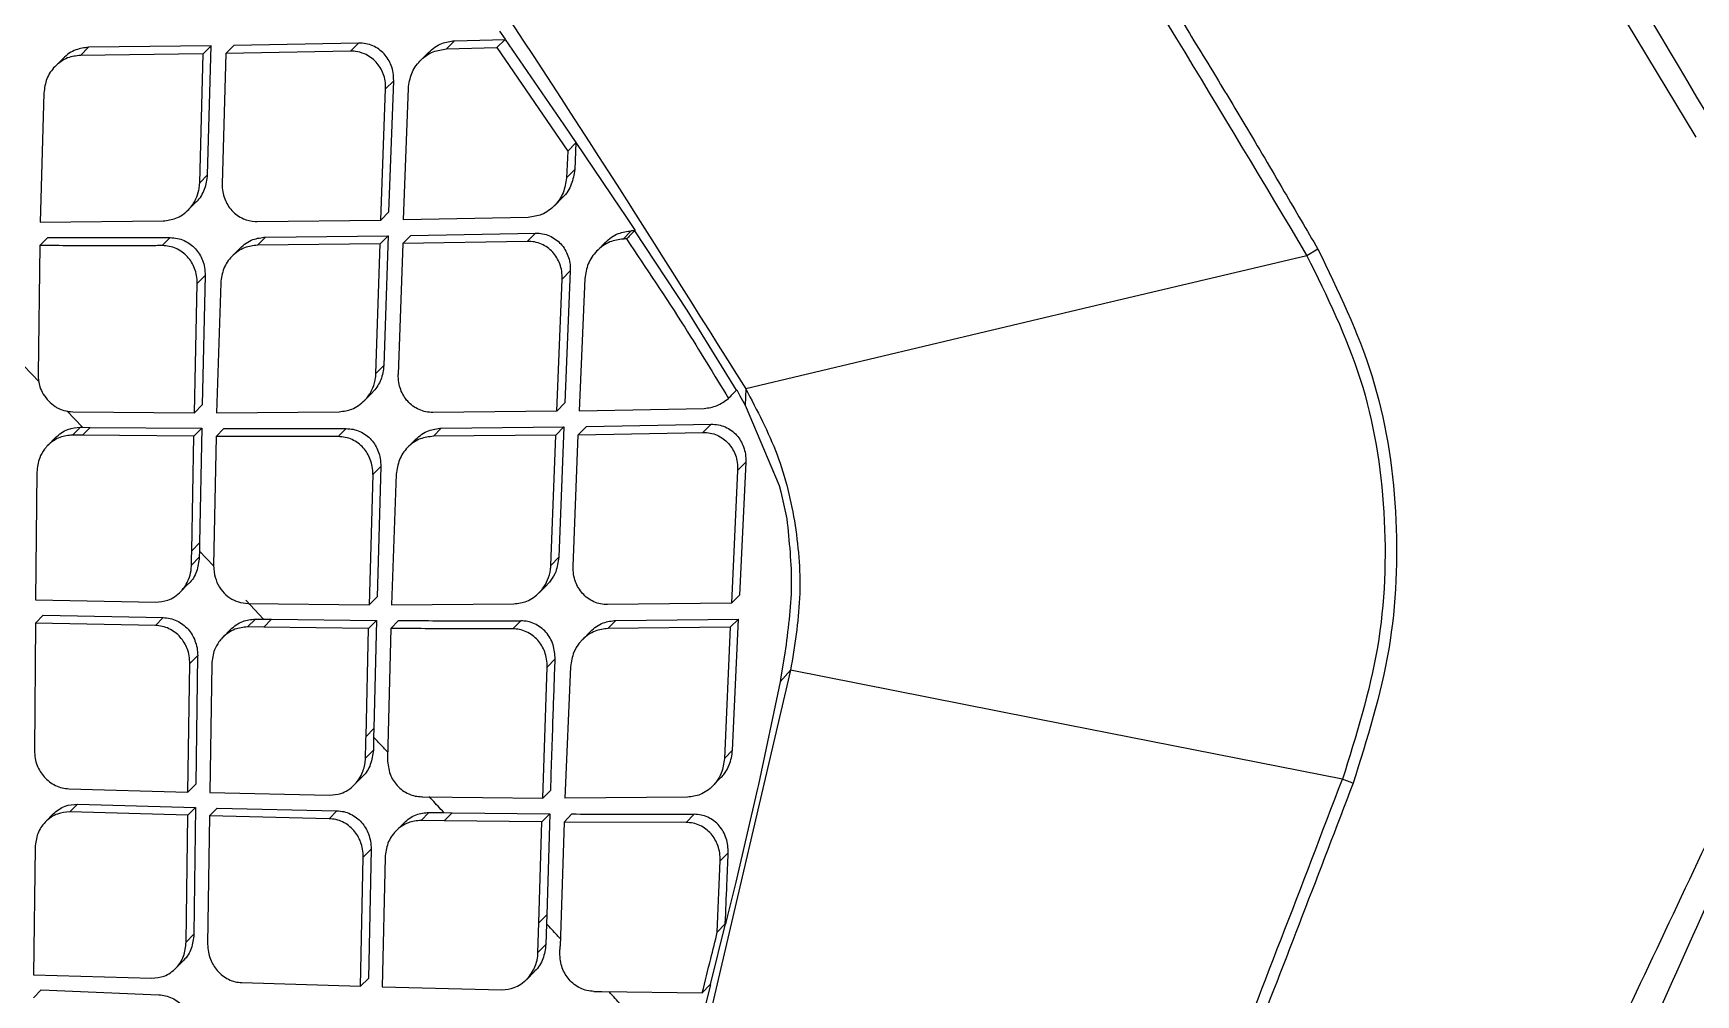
# Model space of a CAD drawing. Extents: x 939 to 1039, y 781 to 934.
# Drawn here: x 1029.35 to 1031.639, y 877.111 to 878.435 of the extents above; entities that cross this region are included whole.
import ezdxf

# ---------------------------------------------------------------- set-up
doc = ezdxf.new("R2010")
doc.units = 0
doc.header["$MEASUREMENT"] = 0
doc.layers.add('1', color=4, linetype='Continuous')

# ---------------------------------------------------------------- blocks, each defined once
blk = doc.blocks.new('Envoy')
at = {"layer": '1', "color": 3, "linetype": 'Continuous', "lineweight": 25}
for p, q in [((90.9612, 79.2325), (90.9722, 79.2436)), ((91.144, 79.2469), (90.9722, 79.2436)), ((91.1329, 79.2357), (91.144, 79.2469)), ((91.265, 79.2389), (91.2762, 79.2502)), ((91.2762, 79.2502), (91.3459, 79.2521)), ((91.3344, 79.2408), (91.3457, 79.2521)), ((91.3382, 79.2635), (91.346, 79.2523)), ((91.3458, 79.252), (91.4264, 79.1344)), ((90.7371, 79.2259), (90.7262, 79.2149)), ((90.7613, 79.23), (90.7722, 79.2411)), ((90.9301, 79.232), (90.7613, 79.23)), ((90.9411, 79.2432), (90.7722, 79.2411)), ((90.9253, 79.0546), (90.9301, 79.232)), ((90.9301, 79.232), (90.9411, 79.2431)), ((90.9362, 79.0657), (90.9411, 79.2432)), ((90.9612, 79.2325), (90.9561, 79.0531)), ((91.1329, 79.2357), (90.9612, 79.2325)), ((91.2402, 79.2341), (91.2291, 79.2228)), ((91.265, 79.2389), (91.3344, 79.2408)), ((91.3344, 79.2408), (91.4319, 79.0983)), ((90.7106, 79.1782), (90.7057, 79.0003)), ((91.1747, 79.0033), (91.1812, 79.184)), ((91.1812, 79.184), (91.1923, 79.1952)), ((91.1858, 79.0145), (91.1923, 79.1952)), ((91.2058, 79.0038), (91.2125, 79.1847)), ((91.4264, 79.1344), (91.443, 79.1099)), ((91.4319, 79.0983), (91.4431, 79.1097)), ((91.4431, 79.11), (91.4415, 79.0728)), ((91.4433, 79.11), (91.5041, 79.0197)), ((91.4319, 79.0983), (91.4303, 79.0614)), ((90.9253, 79.0546), (90.9362, 79.0657)), ((91.4303, 79.0614), (91.4415, 79.0728)), ((90.9095, 79.0173), (90.9204, 79.0283)), ((91.4135, 79.0231), (91.4247, 79.0344)), ((91.5041, 79.0197), (91.5109, 79.0095)), ((90.7058, 79.0003), (90.875, 79.0022)), ((91.0043, 79.0013), (91.1747, 79.0033)), ((91.1747, 79.0033), (91.1858, 79.0145)), ((91.3776, 79.007), (91.2058, 79.0037)), ((91.5109, 79.0095), (91.5246, 78.9888)), ((90.7052, 78.9681), (90.716, 78.9791)), ((90.716, 78.9791), (90.8846, 78.9791)), ((90.8737, 78.9681), (90.8846, 78.9791)), ((91.005, 78.9688), (91.0159, 78.9798)), ((91.1736, 78.9705), (91.005, 78.9688)), ((91.0159, 78.9798), (91.1846, 78.9817)), ((91.1678, 78.7922), (91.1736, 78.9705)), ((91.1736, 78.9705), (91.1846, 78.9817)), ((91.1846, 78.9817), (91.1788, 78.8033)), ((91.2047, 78.971), (91.1986, 78.7906)), ((91.2047, 78.971), (91.2157, 78.9821)), ((91.3762, 78.974), (91.2047, 78.9709)), ((91.2157, 78.9821), (91.3874, 78.9853)), ((91.3762, 78.974), (91.3874, 78.9853)), ((91.4835, 78.9724), (91.4723, 78.961)), ((91.5195, 78.9885), (91.5083, 78.9772)), ((91.5245, 78.9887), (91.5195, 78.9886)), ((91.5964, 78.8791), (91.5243, 78.9886)), ((90.7052, 78.9681), (90.7027, 78.7914)), ((90.9808, 78.9647), (90.9699, 78.9536)), ((92.4648, 78.9633), (92.4497, 78.9543)), ((90.9218, 78.9162), (90.9327, 78.9272)), ((90.9327, 78.9272), (90.9287, 78.749)), ((91.4354, 78.9333), (91.4242, 78.922)), ((91.4354, 78.9333), (91.4279, 78.7516)), ((90.9179, 78.738), (90.9218, 78.9162)), ((90.9542, 78.9168), (90.9484, 78.7379)), ((91.4168, 78.7403), (91.4242, 78.922)), ((91.4555, 78.9227), (91.4479, 78.7408)), ((91.6644, 78.7692), (91.5965, 78.8791)), ((90.7043, 78.7806), (90.6833, 78.8026)), ((91.1678, 78.7922), (91.1788, 78.8033)), ((91.1519, 78.7546), (91.1628, 78.7657)), ((91.6647, 78.7694), (91.6691, 78.7615)), ((91.677, 78.771), (91.6762, 78.7486)), ((90.7637, 78.7181), (90.7423, 78.7406)), ((90.9179, 78.738), (90.9287, 78.749)), ((91.4168, 78.7403), (91.2464, 78.7384)), ((91.4279, 78.7516), (91.4168, 78.7403)), ((91.4479, 78.7408), (91.6197, 78.7441)), ((91.6691, 78.7615), (91.6762, 78.7486)), ((91.6762, 78.7486), (91.7229, 78.638)), ((90.7502, 78.7073), (90.761, 78.7182)), ((90.7507, 78.7393), (90.9179, 78.738)), ((90.761, 78.7182), (90.7637, 78.7181)), ((90.7637, 78.7181), (90.7745, 78.718)), ((90.7638, 78.7071), (90.7745, 78.718)), ((90.7745, 78.718), (90.9281, 78.7167)), ((90.9484, 78.7379), (91.1173, 78.7395)), ((91.2579, 78.7169), (91.4266, 78.7186)), ((91.4155, 78.7074), (91.4266, 78.7186)), ((91.4266, 78.7186), (91.4197, 78.5391)), ((91.4465, 78.7078), (91.4576, 78.7191)), ((91.4576, 78.719), (91.6293, 78.7223)), ((91.6181, 78.7109), (91.6293, 78.7223)), ((90.7268, 78.7039), (90.716, 78.693)), ((90.7638, 78.7071), (90.7502, 78.7073)), ((90.9172, 78.7057), (90.7638, 78.7071)), ((90.9143, 78.5482), (90.9172, 78.7057)), ((90.9172, 78.7057), (90.9281, 78.7167)), ((90.9281, 78.7167), (90.9251, 78.5591)), ((90.9477, 78.7056), (90.9442, 78.5279)), ((90.9477, 78.7056), (90.9585, 78.7165)), ((91.1159, 78.7052), (90.9477, 78.7056)), ((90.9585, 78.7166), (91.1268, 78.7163)), ((91.1268, 78.7163), (91.1159, 78.7052)), ((91.2228, 78.7016), (91.2118, 78.6905)), ((91.247, 78.7057), (91.2579, 78.7169)), ((91.4155, 78.7074), (91.247, 78.7057)), ((91.4087, 78.528), (91.4155, 78.7074)), ((91.4394, 78.5265), (91.4465, 78.7078)), ((91.4465, 78.7078), (91.6181, 78.7109)), ((90.7011, 78.6565), (90.6993, 78.4805)), ((91.1636, 78.653), (91.1587, 78.4738)), ((91.1745, 78.664), (91.1636, 78.653)), ((91.1745, 78.664), (91.1695, 78.4848)), ((91.1959, 78.6535), (91.1891, 78.4736)), ((91.6659, 78.6587), (91.6573, 78.4759)), ((91.6771, 78.67), (91.6659, 78.6587)), ((91.6771, 78.67), (91.6685, 78.4871)), ((91.7229, 78.638), (91.7253, 78.6294)), ((91.7253, 78.6294), (91.7336, 78.5919)), ((90.9143, 78.5482), (90.9251, 78.5591)), ((90.9251, 78.5591), (90.9249, 78.5478)), ((90.9139, 78.5283), (90.9247, 78.5392)), ((90.9249, 78.5478), (90.9247, 78.5392)), ((90.9442, 78.5272), (90.9249, 78.5477)), ((91.4087, 78.528), (91.4197, 78.5391)), ((90.9442, 78.5279), (90.9454, 78.5151)), ((90.8988, 78.4916), (90.9095, 78.5025)), ((91.3925, 78.4902), (91.4035, 78.5014)), ((90.6993, 78.4805), (90.8647, 78.4773)), ((90.9816, 78.4767), (90.9918, 78.4754)), ((91.0131, 78.4539), (90.9887, 78.4799)), ((90.9918, 78.4754), (91.1587, 78.4738)), ((91.1587, 78.4738), (91.1696, 78.4848)), ((91.1891, 78.4736), (91.3579, 78.4751)), ((91.6573, 78.4758), (91.4869, 78.4739)), ((91.6573, 78.4759), (91.6685, 78.4871)), ((90.699, 78.4486), (90.6977, 78.2731)), ((90.7097, 78.4594), (90.699, 78.4486)), ((90.8642, 78.4452), (90.699, 78.4486)), ((90.7097, 78.4594), (90.8749, 78.4561)), ((90.8642, 78.4452), (90.8749, 78.4561)), ((90.9911, 78.4432), (91.0019, 78.4541)), ((91.0134, 78.4429), (90.9911, 78.4432)), ((91.0019, 78.4541), (91.0131, 78.4539)), ((91.0131, 78.4539), (91.0242, 78.4538)), ((91.0134, 78.4429), (91.0242, 78.4538)), ((91.1578, 78.4413), (91.0134, 78.4429)), ((91.0242, 78.4538), (91.1687, 78.4523)), ((91.1578, 78.4413), (91.1687, 78.4523)), ((91.1687, 78.4523), (91.165, 78.3034)), ((91.1882, 78.4411), (91.1991, 78.4521)), ((91.3562, 78.4406), (91.3672, 78.4517)), ((91.4983, 78.4522), (91.4873, 78.441)), ((91.6558, 78.4427), (91.4873, 78.441)), ((91.4983, 78.4522), (91.667, 78.454)), ((91.6558, 78.4427), (91.6478, 78.2621)), ((91.667, 78.454), (91.6558, 78.4427)), ((91.6589, 78.2734), (91.667, 78.454)), ((90.9677, 78.4398), (90.9569, 78.4288)), ((91.1542, 78.2924), (91.1578, 78.4413)), ((91.1882, 78.4411), (91.1837, 78.2623)), ((91.4631, 78.4369), (91.4521, 78.4257)), ((90.9117, 78.3927), (90.9224, 78.4036)), ((90.9224, 78.4036), (90.9198, 78.2268)), ((91.4146, 78.3991), (91.4036, 78.3879)), ((91.7309, 78.4075), (91.7254, 78.3741)), ((90.9091, 78.2159), (90.9117, 78.3927)), ((90.9418, 78.3922), (90.939, 78.2152)), ((91.3976, 78.2077), (91.4036, 78.3879)), ((91.4359, 78.3885), (91.428, 78.2074)), ((91.7387, 78.3836), (91.6052, 77.8135)), ((91.7254, 78.3741), (91.7242, 78.3676)), ((91.7388, 78.3836), (91.7243, 78.3676)), ((91.7243, 78.3676), (91.6946, 78.2265)), ((91.1542, 78.2924), (91.165, 78.3034)), ((91.1647, 78.2917), (91.1643, 78.2737)), ((91.165, 78.3034), (91.1647, 78.2918)), ((91.1643, 78.2737), (91.1535, 78.2627)), ((91.1837, 78.2623), (91.1836, 78.2608)), ((91.6589, 78.2734), (91.6479, 78.2621)), ((91.1381, 78.2258), (91.1489, 78.2368)), ((90.7451, 78.2205), (90.9091, 78.2159)), ((90.9091, 78.2159), (90.9198, 78.2268)), ((90.939, 78.2152), (91.104, 78.2116)), ((91.3976, 78.2077), (91.4085, 78.2187)), ((91.6314, 78.2241), (91.6425, 78.2353)), ((91.6934, 78.221), (91.6633, 78.0921)), ((91.6946, 78.2265), (91.6934, 78.221)), ((90.7464, 78.1886), (90.7571, 78.1994)), ((90.7571, 78.1994), (90.9194, 78.1947)), ((90.9194, 78.1947), (90.9087, 78.1839)), ((90.9194, 78.1947), (90.9173, 78.0201)), ((90.9385, 78.1831), (90.9492, 78.1939)), ((90.9492, 78.1939), (91.1141, 78.1902)), ((91.2314, 78.2095), (91.3976, 78.2076)), ((91.5967, 78.2088), (91.428, 78.2074)), ((90.7236, 78.1858), (90.713, 78.175)), ((90.9087, 78.1839), (90.7464, 78.1886)), ((90.9066, 78.0093), (90.9087, 78.1839)), ((90.9385, 78.1831), (90.9362, 78.0066)), ((91.1033, 78.1793), (90.9385, 78.1831)), ((91.1033, 78.1793), (91.1141, 78.1902)), ((91.2066, 78.1736), (91.1958, 78.1626)), ((91.23, 78.177), (91.2408, 78.188)), ((91.262, 78.1765), (91.23, 78.177)), ((91.2408, 78.188), (91.2614, 78.1877)), ((91.2614, 78.1877), (91.2728, 78.1875)), ((91.262, 78.1765), (91.2728, 78.1875)), ((91.3965, 78.1749), (91.262, 78.1765)), ((91.2728, 78.1875), (91.4074, 78.186)), ((91.3922, 78.0357), (91.3965, 78.175)), ((91.3965, 78.1749), (91.4074, 78.186)), ((91.4074, 78.186), (91.4031, 78.0467)), ((91.4269, 78.1747), (91.4214, 78.004)), ((91.4269, 78.1747), (91.4378, 78.1858)), ((91.5948, 78.1741), (91.4269, 78.1747)), ((91.5948, 78.1741), (91.6059, 78.1853)), ((90.6985, 78.1396), (90.6965, 77.9645)), ((91.1468, 77.9486), (91.1504, 78.1264)), ((91.1504, 78.1264), (91.1612, 78.1373)), ((91.1612, 78.1373), (91.1576, 77.9594)), ((91.1804, 78.1258), (91.1766, 77.9477)), ((91.6419, 78.1211), (91.6529, 78.1323)), ((91.6379, 78.0232), (91.6419, 78.1211)), ((91.6633, 78.0921), (91.6521, 78.046)), ((91.391, 77.9952), (91.3922, 78.0357)), ((91.3922, 78.0357), (91.4031, 78.0467)), ((91.4027, 78.0347), (91.4019, 78.0062)), ((91.4031, 78.0467), (91.4027, 78.0347)), ((91.6489, 78.0344), (91.6282, 77.9508)), ((91.6379, 78.0232), (91.6489, 78.0344)), ((91.6497, 78.0363), (91.6492, 78.0343)), ((91.6521, 78.046), (91.6497, 78.0363)), ((90.9066, 78.0093), (90.9173, 78.0201)), ((91.391, 77.9952), (91.4019, 78.0062)), ((90.6965, 77.9645), (90.8591, 77.9597)), ((90.892, 77.9732), (90.9027, 77.984)), ((91.3755, 77.9581), (91.3863, 77.9691)), ((90.6965, 77.9328), (90.707, 77.9436)), ((90.707, 77.9436), (90.8691, 77.9369)), ((90.9833, 77.9536), (91.1468, 77.9486)), ((91.1468, 77.9486), (91.1575, 77.9594)), ((91.1766, 77.9477), (91.3413, 77.9438)), ((91.468, 77.9415), (91.479, 77.9413)), ((91.479, 77.9413), (91.6172, 77.9397)), ((91.6172, 77.9397), (91.6282, 77.9508)), ((91.6284, 77.9507), (91.6202, 77.918))]:
    blk.add_line(p, q, dxfattribs=at)
at = {"layer": '1', "color": 3, "linetype": 'Continuous', "lineweight": 25, "flags": 128}
for points in [[(92.6589, 79.6579), (92.985, 79.1173)], [(92.4497, 78.9543), (92.1869, 78.892), (92.0169, 78.8517), (91.847, 78.8113), (91.677, 78.771)], [(92.4986, 78.2336), (92.1187, 78.3086), (91.7387, 78.3836)]]:
    blk.add_lwpolyline(points, dxfattribs=at)
at = {"layer": '1', "color": 3, "linetype": 'Continuous', "lineweight": 25}
for points, knots in [([(96.2118, 77.597), (96.0619, 77.8836), (95.7639, 78.4532), (95.3854, 79.0924), (95.1101, 79.5318), (94.9483, 79.7823), (94.7805, 80.0345), (94.5952, 80.3048), (94.3032, 80.7164), (93.8974, 81.256), (93.3763, 81.8952), (92.8322, 82.5113), (92.2738, 83.0952), (91.7022, 83.6481), (91.1187, 84.1713), (90.6212, 84.5847), (90.2203, 84.8995), (89.9235, 85.1243), (89.6266, 85.3412), (89.3462, 85.5387), (88.92, 85.8294), (88.3334, 86.2061), (87.557, 86.6648), (87.0224, 86.9461), (86.7536, 87.0876)], [0, 0, 0, 0, 0.0711711, 0.1414869, 0.1634306, 0.185306, 0.2071172, 0.2301, 0.257441, 0.3181985, 0.3786611, 0.4389219, 0.4990753, 0.5564523, 0.6139144, 0.6715432, 0.6987936, 0.7261074, 0.7534934, 0.7797261, 0.8015906, 0.8670403, 0.9331425, 1, 1, 1, 1]), ([(87.6506, 84.3246), (87.8719, 84.202), (88.3144, 83.9568), (88.9541, 83.5477), (89.57, 83.1067), (90.1573, 82.6323), (90.7148, 82.1263), (91.2396, 81.5857), (91.7328, 81.0129), (92.1931, 80.4106), (92.6233, 79.7847), (92.8813, 79.3496), (93.0104, 79.1319)], [0, 0, 0, 0, 0.100262, 0.200594, 0.300842, 0.400493, 0.499762, 0.599107, 0.699009, 0.799377, 0.89967, 1, 1, 1, 1]), ([(87.5343, 83.7349), (87.7372, 83.6215), (88.1427, 83.3947), (88.7272, 83.0142), (89.2908, 82.6058), (89.8296, 82.168), (90.3393, 81.7002), (90.8202, 81.2035), (91.2725, 80.6779), (91.6956, 80.1259), (92.0923, 79.5526), (92.3305, 79.1538), (92.4497, 78.9543)], [0, 0, 0, 0, 0.100345, 0.20059, 0.300906, 0.400756, 0.500092, 0.599382, 0.699069, 0.799349, 0.899659, 1, 1, 1, 1]), ([(87.543, 83.7502), (87.5572, 83.7423), (87.5944, 83.7216), (87.6622, 83.6841), (87.7409, 83.6404), (87.818, 83.5972), (87.8836, 83.5599), (87.9454, 83.5238), (88.0076, 83.487), (88.1202, 83.4196), (88.2794, 83.3217), (88.5362, 83.1574), (88.8415, 82.9509), (89.2118, 82.6818), (89.5921, 82.3842), (89.9779, 82.0548), (90.3804, 81.6796), (90.7974, 81.2505), (91.2228, 80.7626), (91.5792, 80.308), (91.8743, 79.8975), (92.0524, 79.6322), (92.1651, 79.457), (92.217, 79.375), (92.2684, 79.2923), (92.3178, 79.2117), (92.3679, 79.1287), (92.416, 79.0467), (92.4493, 78.9897), (92.4648, 78.9633)], [0, 0, 0, 0, 0.007015, 0.018363, 0.033423, 0.04585, 0.056436, 0.065972, 0.076734, 0.087612, 0.122549, 0.157338, 0.219068, 0.281467, 0.354683, 0.427219, 0.500115, 0.591822, 0.685047, 0.779145, 0.840884, 0.903128, 0.916964, 0.930722, 0.945004, 0.958991, 0.971501, 0.986828, 1, 1, 1, 1]), ([(87.3803, 82.9519), (87.5979, 82.8235), (88.033, 82.5666), (88.6536, 82.1305), (89.2472, 81.6587), (89.8083, 81.1482), (90.3336, 80.6011), (90.8212, 80.0207), (91.2739, 79.4124), (91.5426, 78.9848), (91.677, 78.771)], [0, 0, 0, 0, 0.125001, 0.250001, 0.375003, 0.499997, 0.624991, 0.749994, 0.874996, 1, 1, 1, 1]), ([(91.1923, 79.1952), (91.1922, 79.1989), (91.1921, 79.206), (91.1885, 79.2189), (91.1817, 79.2303), (91.1721, 79.2387), (91.1636, 79.2435), (91.154, 79.2465), (91.1474, 79.2468), (91.144, 79.2469)], [0, 0, 0, 0, 0.137124, 0.266208, 0.501064, 0.622192, 0.745126, 0.870833, 1, 1, 1, 1]), ([(91.2403, 79.234), (91.2431, 79.2366), (91.2486, 79.2416), (91.2606, 79.248), (91.2702, 79.2493), (91.2762, 79.2502)], [0, 0, 0, 0, 0.283355, 0.554075, 1, 1, 1, 1]), ([(90.7613, 79.23), (90.7552, 79.2293), (90.7456, 79.2282), (90.7339, 79.2217), (90.7234, 79.2129), (90.7134, 79.1984), (90.7116, 79.1849), (90.7106, 79.1782)], [0, 0, 0, 0, 0.22964, 0.359673, 0.499687, 0.750337, 1, 1, 1, 1]), ([(90.7722, 79.2411), (90.7663, 79.2404), (90.7569, 79.2392), (90.7452, 79.2331), (90.7399, 79.2283), (90.7371, 79.2259)], [0, 0, 0, 0, 0.449206, 0.716803, 1, 1, 1, 1]), ([(91.1812, 79.184), (91.1811, 79.1876), (91.181, 79.1947), (91.1774, 79.2077), (91.1705, 79.2191), (91.1608, 79.2276), (91.1512, 79.2328), (91.1417, 79.2358), (91.1352, 79.2357), (91.1329, 79.2357)], [0, 0, 0, 0, 0.1372, 0.266401, 0.5017, 0.625855, 0.750424, 0.914044, 1, 1, 1, 1]), ([(91.2125, 79.1847), (91.2135, 79.1917), (91.2156, 79.2056), (91.228, 79.2235), (91.2451, 79.236), (91.2588, 79.238), (91.265, 79.2389)], [0, 0, 0, 0, 0.251066, 0.501746, 0.772389, 1, 1, 1, 1]), ([(90.9203, 79.0284), (90.9206, 79.0286), (90.9259, 79.0331), (90.9333, 79.0455), (90.9352, 79.059), (90.9362, 79.0657)], [0, 0, 0, 0, 0.025611, 0.512499, 1, 1, 1, 1]), ([(91.4303, 79.0614), (91.4292, 79.0544), (91.427, 79.0404), (91.4146, 79.0225), (91.3976, 79.0098), (91.3839, 79.0079), (91.3776, 79.007)], [0, 0, 0, 0, 0.251437, 0.502177, 0.770332, 1, 1, 1, 1]), ([(91.4415, 79.0728), (91.4404, 79.0659), (91.4381, 79.0521), (91.4304, 79.0393), (91.4248, 79.0346), (91.4246, 79.0345)], [0, 0, 0, 0, 0.48331, 0.980171, 1, 1, 1, 1]), ([(90.875, 79.0022), (90.8809, 79.0029), (90.8904, 79.0041), (90.902, 79.0105), (90.912, 79.019), (90.9199, 79.0306), (90.9239, 79.0426), (90.925, 79.05), (90.9252, 79.0534), (90.9253, 79.0543), (90.9253, 79.0545), (90.9253, 79.0546), (90.9253, 79.0546)], [0, 0, 0, 0, 0.223587, 0.354751, 0.498688, 0.71583, 0.871947, 0.966736, 0.991068, 0.997456, 0.999735, 1, 1, 1, 1]), ([(90.9561, 79.0531), (90.9562, 79.0495), (90.9564, 79.0425), (90.9601, 79.0297), (90.967, 79.0182), (90.9766, 79.0097), (90.9873, 79.0036), (90.9969, 79.0015), (91.0033, 79.0012), (91.0042, 79.0013), (91.0043, 79.0013)], [0, 0, 0, 0, 0.136385, 0.265277, 0.500905, 0.626345, 0.750795, 0.967953, 0.996377, 1, 1, 1, 1]), ([(90.8846, 78.9791), (90.8879, 78.9789), (90.8945, 78.9786), (90.9038, 78.9754), (90.9123, 78.9705), (90.9218, 78.962), (90.9287, 78.9507), (90.9324, 78.9379), (90.9326, 78.9308), (90.9327, 78.9272)], [0, 0, 0, 0, 0.12808, 0.253519, 0.376902, 0.498925, 0.733419, 0.862659, 1, 1, 1, 1]), ([(90.9809, 78.9646), (90.9836, 78.9671), (90.9889, 78.9719), (91.0006, 78.978), (91.01, 78.9791), (91.0159, 78.9799)], [0, 0, 0, 0, 0.281262, 0.548696, 1, 1, 1, 1]), ([(91.4243, 78.922), (91.4242, 78.9257), (91.4241, 78.9328), (91.4206, 78.9458), (91.4138, 78.9573), (91.4043, 78.9657), (91.3958, 78.9706), (91.3862, 78.9736), (91.3796, 78.9739), (91.3762, 78.974)], [0, 0, 0, 0, 0.137805, 0.267253, 0.501982, 0.622874, 0.745759, 0.871179, 1, 1, 1, 1]), ([(91.3874, 78.9853), (91.3907, 78.9852), (91.3974, 78.9849), (91.4069, 78.9819), (91.4154, 78.9771), (91.425, 78.9686), (91.4318, 78.9571), (91.4353, 78.9441), (91.4354, 78.937), (91.4354, 78.9333)], [0, 0, 0, 0, 0.128749, 0.254082, 0.37679, 0.497973, 0.732864, 0.862298, 1, 1, 1, 1]), ([(91.5083, 78.9772), (91.5021, 78.9763), (91.4884, 78.9743), (91.4712, 78.9617), (91.4588, 78.9437), (91.4566, 78.9297), (91.4555, 78.9227)], [0, 0, 0, 0, 0.227846, 0.497938, 0.749626, 1, 1, 1, 1]), ([(91.4835, 78.9723), (91.4863, 78.9749), (91.4918, 78.9799), (91.5038, 78.9864), (91.5135, 78.9877), (91.5195, 78.9886)], [0, 0, 0, 0, 0.281906, 0.552331, 1, 1, 1, 1]), ([(91.513, 78.9773), (91.5121, 78.9773), (91.5106, 78.9773), (91.509, 78.9772), (91.5083, 78.9772)], [0, 0, 0, 0, 0.560416, 1, 1, 1, 1]), ([(91.5242, 78.9887), (91.5221, 78.9866), (91.5184, 78.9828), (91.5147, 78.979), (91.513, 78.9773)], [0, 0, 0, 0, 0.559969, 1, 1, 1, 1]), ([(91.513, 78.9773), (91.54, 78.937), (91.5883, 78.8649), (91.6333, 78.7906), (91.6532, 78.7579)], [0, 0, 0, 0, 0.559005, 1, 1, 1, 1]), ([(90.8737, 78.9681), (90.8722, 78.9681), (90.8678, 78.9681), (90.8538, 78.968), (90.8274, 78.968), (90.7756, 78.968), (90.7334, 78.9681), (90.7052, 78.9681)], [0, 0, 0, 0, 0.027603, 0.07823, 0.248426, 0.497804, 1, 1, 1, 1]), ([(90.9218, 78.9162), (90.9217, 78.9198), (90.9215, 78.9268), (90.9178, 78.9397), (90.9109, 78.951), (90.9013, 78.9596), (90.8928, 78.9644), (90.8834, 78.9676), (90.877, 78.9679), (90.8737, 78.9681)], [0, 0, 0, 0, 0.137335, 0.266519, 0.500823, 0.625253, 0.749725, 0.874457, 1, 1, 1, 1]), ([(91.005, 78.9688), (90.9989, 78.968), (90.9893, 78.9669), (90.9776, 78.9604), (90.967, 78.9516), (90.9571, 78.9371), (90.9551, 78.9235), (90.9542, 78.9168)], [0, 0, 0, 0, 0.230357, 0.360104, 0.499525, 0.750086, 1, 1, 1, 1]), ([(92.4497, 78.9543), (92.477, 78.8987), (92.532, 78.7872), (92.5615, 78.6014), (92.5549, 78.4129), (92.5174, 78.2936), (92.4986, 78.2336)], [0, 0, 0, 0, 0.248314, 0.497924, 0.747764, 1, 1, 1, 1]), ([(92.4648, 78.9633), (92.4925, 78.9063), (92.548, 78.7921), (92.5776, 78.6025), (92.5705, 78.4106), (92.5324, 78.289), (92.5132, 78.228)], [0, 0, 0, 0, 0.249095, 0.498767, 0.748346, 1, 1, 1, 1]), ([(90.7027, 78.7914), (90.703, 78.7853), (90.7037, 78.7757), (90.7081, 78.7671), (90.7098, 78.7638)], [0, 0, 0, 0, 0.623237, 1, 1, 1, 1]), ([(91.1173, 78.7395), (91.1233, 78.7403), (91.1327, 78.7415), (91.1445, 78.7478), (91.1498, 78.7529), (91.1527, 78.7555), (91.1527, 78.7556), (91.1531, 78.7559), (91.1542, 78.7571), (91.1584, 78.7621), (91.1641, 78.7719), (91.1671, 78.7832), (91.1678, 78.7901), (91.1678, 78.792), (91.1678, 78.7922)], [0, 0, 0, 0, 0.224305, 0.355092, 0.498258, 0.498817, 0.499796, 0.503221, 0.515775, 0.563427, 0.748856, 0.929375, 0.992668, 1, 1, 1, 1]), ([(91.1788, 78.8033), (91.1779, 78.7965), (91.1761, 78.7835), (91.1684, 78.7721), (91.1638, 78.7667), (91.163, 78.766), (91.1627, 78.7658)], [0, 0, 0, 0, 0.484665, 0.924463, 0.974861, 1, 1, 1, 1]), ([(91.2464, 78.7384), (91.2431, 78.7386), (91.2366, 78.739), (91.2272, 78.7421), (91.2187, 78.747), (91.2092, 78.7556), (91.2024, 78.767), (91.1988, 78.78), (91.1987, 78.787), (91.1986, 78.7906)], [0, 0, 0, 0, 0.127093, 0.25213, 0.375889, 0.499098, 0.733891, 0.862983, 1, 1, 1, 1]), ([(90.7098, 78.7638), (90.7121, 78.7605), (90.7165, 78.7538), (90.723, 78.749), (90.7262, 78.7467)], [0, 0, 0, 0, 0.501663, 1, 1, 1, 1]), ([(91.6532, 78.7579), (91.6553, 78.76), (91.659, 78.7638), (91.6627, 78.7676), (91.6644, 78.7692)], [0, 0, 0, 0, 0.5599475, 1, 1, 1, 1]), ([(91.677, 78.771), (91.6926, 78.7413), (91.724, 78.6819), (91.7477, 78.5834), (91.755, 78.4825), (91.7442, 78.4166), (91.7387, 78.3836)], [0, 0, 0, 0, 0.24997, 0.499966, 0.749974, 1, 1, 1, 1]), ([(90.7262, 78.7467), (90.7275, 78.7459), (90.7312, 78.7436), (90.7394, 78.7404), (90.7464, 78.7397), (90.7507, 78.7393)], [0, 0, 0, 0, 0.176237, 0.500709, 1, 1, 1, 1]), ([(91.6197, 78.7441), (91.6258, 78.7449), (91.6382, 78.7465), (91.6481, 78.754), (91.6532, 78.7579)], [0, 0, 0, 0, 0.4953347, 1, 1, 1, 1]), ([(90.7268, 78.7038), (90.7294, 78.7062), (90.7345, 78.7108), (90.7459, 78.7167), (90.7552, 78.7176), (90.761, 78.7182)], [0, 0, 0, 0, 0.277669, 0.544446, 1, 1, 1, 1]), ([(91.6293, 78.7223), (91.6327, 78.7222), (91.6393, 78.7219), (91.6489, 78.7188), (91.6574, 78.714), (91.6669, 78.7054), (91.6736, 78.6939), (91.677, 78.6809), (91.6771, 78.6737), (91.6771, 78.67)], [0, 0, 0, 0, 0.128664, 0.253977, 0.376767, 0.498213, 0.732458, 0.861962, 1, 1, 1, 1]), ([(90.7502, 78.7073), (90.7443, 78.7067), (90.7349, 78.7058), (90.7234, 78.6996), (90.7174, 78.6946), (90.7136, 78.6904), (90.7095, 78.6853), (90.7032, 78.6745), (90.7018, 78.6631), (90.7011, 78.6565)], [0, 0, 0, 0, 0.226589, 0.35794, 0.501228, 0.527538, 0.578054, 0.751207, 1, 1, 1, 1]), ([(91.1636, 78.653), (91.1635, 78.6566), (91.1633, 78.6637), (91.1597, 78.6766), (91.1529, 78.688), (91.1435, 78.6965), (91.1351, 78.7014), (91.1257, 78.7046), (91.1192, 78.705), (91.1159, 78.7052)], [0, 0, 0, 0, 0.138079, 0.267637, 0.501291, 0.623336, 0.746932, 0.872282, 1, 1, 1, 1]), ([(91.1268, 78.7163), (91.1301, 78.7161), (91.1366, 78.7157), (91.146, 78.7125), (91.1544, 78.7076), (91.1639, 78.6991), (91.1706, 78.6877), (91.1743, 78.6748), (91.1745, 78.6677), (91.1746, 78.664)], [0, 0, 0, 0, 0.127643, 0.252841, 0.376181, 0.498543, 0.732448, 0.861964, 1, 1, 1, 1]), ([(91.247, 78.7057), (91.2408, 78.705), (91.2275, 78.7033), (91.2109, 78.6913), (91.1989, 78.6739), (91.1969, 78.6603), (91.1959, 78.6535)], [0, 0, 0, 0, 0.231208, 0.498614, 0.749514, 1, 1, 1, 1]), ([(91.2228, 78.7016), (91.2256, 78.704), (91.2308, 78.7088), (91.2425, 78.715), (91.252, 78.7162), (91.2579, 78.7169)], [0, 0, 0, 0, 0.279187, 0.54634, 1, 1, 1, 1]), ([(91.6181, 78.7109), (91.6215, 78.7108), (91.6281, 78.7105), (91.6376, 78.7075), (91.6462, 78.7026), (91.6557, 78.6941), (91.6624, 78.6826), (91.6658, 78.6695), (91.6659, 78.6624), (91.6659, 78.6587)], [0, 0, 0, 0, 0.128494, 0.253692, 0.376552, 0.49759, 0.731873, 0.861601, 1, 1, 1, 1]), ([(91.7336, 78.5919), (91.7368, 78.5612), (91.7434, 78.4995), (91.7351, 78.4382), (91.7309, 78.4075)], [0, 0, 0, 0, 0.498162, 1, 1, 1, 1]), ([(90.9247, 78.5392), (90.9238, 78.5326), (90.9221, 78.5193), (90.9149, 78.507), (90.9097, 78.5027), (90.9095, 78.5025)], [0, 0, 0, 0, 0.486808, 0.978136, 1, 1, 1, 1]), ([(90.9139, 78.5283), (90.914, 78.532), (90.9141, 78.5386), (90.9142, 78.5452), (90.9143, 78.5482)], [0, 0, 0, 0, 0.560053, 1, 1, 1, 1]), ([(91.4197, 78.5391), (91.4187, 78.5323), (91.4172, 78.5209), (91.4101, 78.5092), (91.4058, 78.5034), (91.4037, 78.5017), (91.4034, 78.5015)], [0, 0, 0, 0, 0.481969, 0.805223, 0.97224, 1, 1, 1, 1]), ([(90.8647, 78.4773), (90.8703, 78.4778), (90.8794, 78.4786), (90.891, 78.4847), (90.9018, 78.4935), (90.9098, 78.5062), (90.9134, 78.5191), (90.9138, 78.5258), (90.914, 78.5283)], [0, 0, 0, 0, 0.21538, 0.349469, 0.501147, 0.750124, 0.907537, 1, 1, 1, 1]), ([(90.9454, 78.5151), (90.9469, 78.5104), (90.9497, 78.5011), (90.9584, 78.4895), (90.9692, 78.4809), (90.9775, 78.4781), (90.9816, 78.4767)], [0, 0, 0, 0, 0.265263, 0.519117, 0.763366, 1, 1, 1, 1]), ([(91.3579, 78.4751), (91.3639, 78.4758), (91.3734, 78.477), (91.3851, 78.4836), (91.3912, 78.4888), (91.3952, 78.4932), (91.3994, 78.4984), (91.4049, 78.508), (91.4079, 78.519), (91.4087, 78.5259), (91.4087, 78.5278), (91.4087, 78.528)], [0, 0, 0, 0, 0.224848, 0.355391, 0.497947, 0.525498, 0.576524, 0.748485, 0.929605, 0.992801, 1, 1, 1, 1]), ([(91.4869, 78.4739), (91.4836, 78.4741), (91.4771, 78.4745), (91.4677, 78.4776), (91.4593, 78.4826), (91.4498, 78.4912), (91.4431, 78.5027), (91.4396, 78.5157), (91.4395, 78.5228), (91.4394, 78.5265)], [0, 0, 0, 0, 0.126649, 0.251444, 0.37522, 0.498726, 0.732971, 0.862311, 1, 1, 1, 1]), ([(90.9117, 78.3927), (90.9115, 78.3963), (90.9112, 78.4034), (90.9075, 78.4162), (90.9008, 78.4274), (90.8914, 78.436), (90.883, 78.4411), (90.8738, 78.4444), (90.8674, 78.445), (90.8642, 78.4452)], [0, 0, 0, 0, 0.13836, 0.26774, 0.499449, 0.622841, 0.74745, 0.87301, 1, 1, 1, 1]), ([(90.8749, 78.4561), (90.8781, 78.4558), (90.8846, 78.4553), (90.8938, 78.452), (90.9022, 78.4469), (90.9115, 78.4383), (90.9183, 78.427), (90.922, 78.4143), (90.9223, 78.4072), (90.9225, 78.4036)], [0, 0, 0, 0, 0.126931, 0.252479, 0.37703, 0.501408, 0.732642, 0.861828, 1, 1, 1, 1]), ([(90.9911, 78.4432), (90.9852, 78.4426), (90.9758, 78.4416), (90.9643, 78.4354), (90.957, 78.4293), (90.9505, 78.4214), (90.9439, 78.4099), (90.9426, 78.3989), (90.9418, 78.3922)], [0, 0, 0, 0, 0.227483, 0.35859, 0.501122, 0.590778, 0.751083, 1, 1, 1, 1]), ([(90.9677, 78.4397), (90.9703, 78.442), (90.9753, 78.4466), (90.9866, 78.4525), (90.996, 78.4535), (91.0019, 78.4541)], [0, 0, 0, 0, 0.268542, 0.536172, 1, 1, 1, 1]), ([(91.1991, 78.4521), (91.2304, 78.4519), (91.2864, 78.4517), (91.3425, 78.4517), (91.3672, 78.4517)], [0, 0, 0, 0, 0.560001, 1, 1, 1, 1]), ([(91.4146, 78.3991), (91.4142, 78.4057), (91.4136, 78.4158), (91.4079, 78.428), (91.4021, 78.4362), (91.3948, 78.4429), (91.3863, 78.4479), (91.377, 78.4511), (91.3705, 78.4515), (91.3672, 78.4517)], [0, 0, 0, 0, 0.248929, 0.377223, 0.498892, 0.624575, 0.749171, 0.872687, 1, 1, 1, 1]), ([(91.4631, 78.4368), (91.4659, 78.4393), (91.4712, 78.4442), (91.483, 78.4504), (91.4924, 78.4515), (91.4983, 78.4522)], [0, 0, 0, 0, 0.284836, 0.550333, 1, 1, 1, 1]), ([(91.3562, 78.4406), (91.353, 78.4406), (91.3441, 78.4405), (91.3162, 78.4406), (91.2634, 78.4407), (91.2163, 78.4409), (91.1882, 78.4411)], [0, 0, 0, 0, 0.056893, 0.158731, 0.49728, 1, 1, 1, 1]), ([(91.4036, 78.3879), (91.4036, 78.3916), (91.4034, 78.3988), (91.3998, 78.4117), (91.3931, 78.4232), (91.3836, 78.4319), (91.375, 78.4369), (91.3657, 78.4401), (91.3593, 78.4404), (91.3562, 78.4406)], [0, 0, 0, 0, 0.138732, 0.26852, 0.501585, 0.626254, 0.752731, 0.880699, 1, 1, 1, 1]), ([(91.4873, 78.441), (91.4813, 78.4403), (91.4717, 78.4392), (91.46, 78.4327), (91.4541, 78.4279), (91.4511, 78.4247), (91.4498, 78.4233), (91.4456, 78.4182), (91.4387, 78.407), (91.4369, 78.3953), (91.4359, 78.3885)], [0, 0, 0, 0, 0.2239672, 0.3549871, 0.4985832, 0.5065137, 0.521136, 0.5706086, 0.7498213, 1, 1, 1, 1]), ([(91.4085, 78.2187), (91.4096, 78.2524), (91.4116, 78.3125), (91.4137, 78.3726), (91.4146, 78.3991)], [0, 0, 0, 0, 0.559997, 1, 1, 1, 1]), ([(91.1535, 78.2627), (91.1536, 78.2683), (91.1538, 78.2782), (91.1541, 78.2881), (91.1542, 78.2924)], [0, 0, 0, 0, 0.559997, 1, 1, 1, 1]), ([(91.1839, 78.2712), (91.1821, 78.2731), (91.1757, 78.2799), (91.1693, 78.2868), (91.1647, 78.2917)], [0, 0, 0, 0, 0.275454, 1, 1, 1, 1]), ([(90.6977, 78.2731), (90.6979, 78.2695), (90.6982, 78.2625), (90.702, 78.2498), (90.7088, 78.2385), (90.7182, 78.2299), (90.7266, 78.2248), (90.7357, 78.2214), (90.742, 78.2208), (90.7451, 78.2205)], [0, 0, 0, 0, 0.13795, 0.267039, 0.498502, 0.624632, 0.74994, 0.874903, 1, 1, 1, 1]), ([(91.104, 78.2116), (91.1093, 78.212), (91.1182, 78.2127), (91.13, 78.2187), (91.141, 78.2277), (91.1501, 78.242), (91.1532, 78.2552), (91.1535, 78.262), (91.1535, 78.2627)], [0, 0, 0, 0, 0.204496, 0.341361, 0.501388, 0.750606, 0.97048, 1, 1, 1, 1]), ([(91.1643, 78.2737), (91.1633, 78.267), (91.1614, 78.2537), (91.1543, 78.2414), (91.1491, 78.2371), (91.1489, 78.2369)], [0, 0, 0, 0, 0.489085, 0.976096, 1, 1, 1, 1]), ([(91.1836, 78.2608), (91.1844, 78.2539), (91.1858, 78.2409), (91.1949, 78.2266), (91.2043, 78.2181), (91.2128, 78.2131), (91.2218, 78.2101), (91.2278, 78.2097), (91.2309, 78.2095)], [0, 0, 0, 0, 0.264931, 0.497742, 0.629912, 0.75724, 0.880372, 1, 1, 1, 1]), ([(91.6479, 78.2621), (91.6468, 78.2552), (91.6452, 78.2438), (91.6382, 78.2319), (91.6314, 78.2237), (91.624, 78.2174), (91.6123, 78.2108), (91.6028, 78.2096), (91.5967, 78.2089)], [0, 0, 0, 0, 0.251187, 0.415942, 0.501914, 0.644265, 0.774735, 1, 1, 1, 1]), ([(91.6424, 78.2354), (91.6427, 78.2357), (91.6448, 78.2374), (91.6491, 78.2432), (91.6563, 78.255), (91.6579, 78.2664), (91.6589, 78.2734)], [0, 0, 0, 0, 0.02853, 0.194914, 0.513807, 1, 1, 1, 1]), ([(90.8642, 74.458), (90.8867, 74.5077), (90.9317, 74.6071), (91.0061, 74.7724), (91.0861, 74.9531), (91.1736, 75.151), (91.2721, 75.3651), (91.3765, 75.5971), (91.4893, 75.8382), (91.6255, 76.139), (91.7878, 76.5015), (91.9725, 76.9262), (92.1537, 77.3576), (92.3301, 77.7932), (92.4424, 78.0869), (92.4986, 78.2336)], [0, 0, 0, 0, 0.0625609, 0.1250947, 0.1873824, 0.249789, 0.312754, 0.3763097, 0.4391244, 0.5016069, 0.6016989, 0.701611, 0.8011804, 0.9006684, 1, 1, 1, 1]), ([(92.5132, 78.228), (92.4667, 78.1063), (92.3712, 77.8567), (92.2233, 77.489), (92.0697, 77.1177), (91.9146, 76.7556), (91.7594, 76.4025), (91.6358, 76.1266), (91.543, 75.9215), (91.4783, 75.7802), (91.4146, 75.6419), (91.3527, 75.5084), (91.2945, 75.3808), (91.2378, 75.2583), (91.1827, 75.1424), (91.1311, 75.0324), (91.0859, 74.9343), (91.0464, 74.8483), (91.0083, 74.7675), (90.9721, 74.6913), (90.9345, 74.6098), (90.9013, 74.5303), (90.876, 74.4804), (90.8645, 74.4577)], [0, 0, 0, 0, 0.082249, 0.168726, 0.250938, 0.337838, 0.421226, 0.501438, 0.538138, 0.573957, 0.608923, 0.645818, 0.681064, 0.714276, 0.751294, 0.786328, 0.81865, 0.848238, 0.87506, 0.90615, 0.934321, 0.970126, 1, 1, 1, 1]), ([(92.5132, 78.228), (92.5107, 78.229), (92.5058, 78.2308), (92.501, 78.2327), (92.4986, 78.2336)], [0, 0, 0, 0, 0.50002, 1, 1, 1, 1]), ([(90.7236, 78.1858), (90.7261, 78.188), (90.731, 78.1924), (90.7421, 78.1981), (90.7513, 78.1989), (90.7571, 78.1994)], [0, 0, 0, 0, 0.269827, 0.534253, 1, 1, 1, 1]), ([(91.2314, 78.2095), (91.2313, 78.2095), (91.2311, 78.2095), (91.2309, 78.2095), (91.2309, 78.2095)], [0, 0, 0, 0, 0.558488, 1, 1, 1, 1]), ([(91.2614, 78.1877), (91.2561, 78.1935), (91.2494, 78.2007), (91.2427, 78.2079), (91.2413, 78.2094)], [0, 0, 0, 0, 0.8011304, 1, 1, 1, 1]), ([(90.7464, 78.1886), (90.7406, 78.1881), (90.7314, 78.1874), (90.7202, 78.1814), (90.7102, 78.1731), (90.7009, 78.1592), (90.6993, 78.1461), (90.6985, 78.1396)], [0, 0, 0, 0, 0.230815, 0.361127, 0.50127, 0.750465, 1, 1, 1, 1]), ([(91.1504, 78.1264), (91.1503, 78.13), (91.15, 78.1371), (91.1464, 78.15), (91.1397, 78.1613), (91.1304, 78.17), (91.1221, 78.1751), (91.1129, 78.1785), (91.1065, 78.179), (91.1033, 78.1793)], [0, 0, 0, 0, 0.1393033, 0.2690313, 0.4998018, 0.6234505, 0.7482002, 0.8735282, 1, 1, 1, 1]), ([(91.1141, 78.1902), (91.1173, 78.1899), (91.1237, 78.1894), (91.1329, 78.186), (91.1412, 78.1809), (91.1505, 78.1723), (91.1571, 78.1609), (91.1608, 78.1481), (91.1611, 78.141), (91.1612, 78.1373)], [0, 0, 0, 0, 0.126342, 0.251468, 0.375889, 0.500246, 0.7311, 0.860817, 1, 1, 1, 1]), ([(91.23, 78.177), (91.224, 78.1764), (91.2146, 78.1755), (91.2031, 78.1692), (91.1927, 78.1604), (91.183, 78.1459), (91.1813, 78.1325), (91.1804, 78.1258)], [0, 0, 0, 0, 0.22837, 0.359344, 0.501393, 0.750629, 1, 1, 1, 1]), ([(91.2066, 78.1735), (91.2091, 78.1758), (91.2141, 78.1804), (91.2255, 78.1864), (91.2349, 78.1874), (91.2408, 78.188)], [0, 0, 0, 0, 0.265172, 0.533435, 1, 1, 1, 1]), ([(91.4378, 78.1858), (91.4691, 78.1856), (91.5251, 78.1853), (91.5812, 78.1853), (91.6059, 78.1853)], [0, 0, 0, 0, 0.560005, 1, 1, 1, 1]), ([(91.6419, 78.1211), (91.6418, 78.1249), (91.6417, 78.132), (91.6382, 78.1451), (91.6317, 78.1566), (91.6224, 78.1652), (91.614, 78.1703), (91.6046, 78.1735), (91.5981, 78.1739), (91.5948, 78.1741)], [0, 0, 0, 0, 0.139442, 0.269546, 0.502077, 0.62447, 0.748092, 0.872995, 1, 1, 1, 1]), ([(91.6529, 78.1323), (91.6526, 78.139), (91.652, 78.1492), (91.6464, 78.1614), (91.6407, 78.1697), (91.6335, 78.1764), (91.625, 78.1815), (91.6156, 78.1847), (91.6092, 78.1851), (91.6059, 78.1853)], [0, 0, 0, 0, 0.248971, 0.377429, 0.49889, 0.624689, 0.749101, 0.872716, 1, 1, 1, 1]), ([(93.01, 78.1671), (92.9501, 78.0397), (92.83, 77.7846), (92.6421, 77.4061), (92.4506, 77.0303), (92.2554, 76.6591), (92.0587, 76.2928), (91.8787, 75.963), (91.7192, 75.6712), (91.5818, 75.4183), (91.4535, 75.1793), (91.338, 74.9579), (91.2355, 74.7566), (91.1451, 74.5756), (91.0651, 74.4114), (91.0171, 74.3139), (90.9932, 74.2652)], [0, 0, 0, 0, 0.082411, 0.164951, 0.247638, 0.330248, 0.412935, 0.496232, 0.559503, 0.622548, 0.685579, 0.749219, 0.81255, 0.875197, 0.937632, 1, 1, 1, 1]), ([(93.0409, 78.1526), (92.9824, 78.0214), (92.8652, 77.7587), (92.6838, 77.3674), (92.4996, 76.9787), (92.3121, 76.5948), (92.1226, 76.2169), (91.9482, 75.8782), (91.7926, 75.581), (91.6574, 75.3256), (91.5294, 75.0866), (91.4126, 74.8672), (91.306, 74.6691), (91.2094, 74.4918), (91.1207, 74.3317), (91.0675, 74.2368), (91.0409, 74.1894)], [0, 0, 0, 0, 0.082589, 0.165416, 0.24837, 0.331193, 0.414034, 0.497446, 0.560621, 0.623393, 0.686188, 0.749611, 0.812567, 0.875073, 0.937549, 1, 1, 1, 1]), ([(91.6489, 78.0344), (91.6496, 78.0527), (91.651, 78.0853), (91.6523, 78.118), (91.6529, 78.1323)], [0, 0, 0, 0, 0.559987, 1, 1, 1, 1]), ([(93.7969, 78.0727), (93.7291, 77.9317), (93.5936, 77.6503), (93.3898, 77.2348), (93.1851, 76.8274), (92.9785, 76.4303), (92.7689, 76.044), (92.5563, 75.6704), (92.3414, 75.3128), (92.1262, 74.9762), (91.9309, 74.6907), (91.7564, 74.4517), (91.603, 74.2539), (91.4531, 74.0727), (91.361, 73.97), (91.315, 73.9187)], [0, 0, 0, 0, 0.083388, 0.166545, 0.249267, 0.331862, 0.414655, 0.498053, 0.581912, 0.665729, 0.748938, 0.811246, 0.873759, 0.936869, 1, 1, 1, 1]), ([(91.3854, 73.9437), (91.4196, 73.9832), (91.4902, 74.0648), (91.6035, 74.2052), (91.718, 74.3527), (91.8451, 74.5234), (91.9822, 74.7156), (92.1263, 74.9268), (92.2562, 75.1243), (92.3707, 75.3041), (92.4735, 75.4698), (92.5709, 75.6303), (92.6693, 75.7959), (92.7883, 76.0003), (92.9289, 76.2481), (93.0901, 76.5407), (93.2473, 76.8339), (93.3694, 77.067), (93.4554, 77.2333), (93.5102, 77.34), (93.5631, 77.4437), (93.6213, 77.5584), (93.6921, 77.6989), (93.7756, 77.8658), (93.8354, 77.9866), (93.8658, 78.0481)], [0, 0, 0, 0, 0.049218, 0.101627, 0.150726, 0.196727, 0.260231, 0.317431, 0.36845, 0.413147, 0.451417, 0.488322, 0.526528, 0.565894, 0.626885, 0.690631, 0.754953, 0.812346, 0.835687, 0.857525, 0.877858, 0.899102, 0.927411, 0.96309, 1, 1, 1, 1]), ([(91.4218, 78.014), (91.4203, 78.0156), (91.414, 78.0225), (91.4076, 78.0294), (91.4027, 78.0347)], [0, 0, 0, 0, 0.230387, 1, 1, 1, 1]), ([(90.8591, 77.9597), (90.865, 77.9602), (90.8742, 77.961), (90.8853, 77.9671), (90.8952, 77.9755), (90.9044, 77.9896), (90.9059, 78.0027), (90.9066, 78.0093)], [0, 0, 0, 0, 0.232843, 0.362564, 0.501078, 0.75018, 1, 1, 1, 1]), ([(90.9173, 78.0201), (90.9165, 78.0135), (90.9147, 78.0004), (90.9079, 77.9884), (90.9028, 77.9842), (90.9026, 77.984)], [0, 0, 0, 0, 0.491067, 0.979045, 1, 1, 1, 1]), ([(91.6172, 77.9397), (91.6211, 77.9553), (91.6281, 77.9831), (91.6349, 78.011), (91.6379, 78.0232)], [0, 0, 0, 0, 0.560009, 1, 1, 1, 1]), ([(90.9362, 78.0066), (90.9364, 78.003), (90.9367, 77.9959), (90.9405, 77.9832), (90.9472, 77.9718), (90.9565, 77.9631), (90.9648, 77.9579), (90.9739, 77.9545), (90.9801, 77.9539), (90.9833, 77.9536)], [0, 0, 0, 0, 0.138992, 0.268486, 0.498724, 0.625462, 0.750944, 0.875605, 1, 1, 1, 1]), ([(91.3413, 77.9438), (91.347, 77.9443), (91.3562, 77.9451), (91.3679, 77.9514), (91.3786, 77.9603), (91.3866, 77.973), (91.3904, 77.986), (91.3909, 77.9928), (91.391, 77.9952)], [0, 0, 0, 0, 0.219595, 0.352427, 0.500731, 0.749955, 0.909649, 1, 1, 1, 1]), ([(91.4019, 78.0062), (91.4009, 77.9995), (91.399, 77.9861), (91.3917, 77.9737), (91.3864, 77.9693), (91.3862, 77.9692)], [0, 0, 0, 0, 0.489879, 0.981674, 1, 1, 1, 1]), ([(91.4211, 77.9947), (91.4212, 77.9965), (91.4213, 77.9995), (91.4214, 78.0026), (91.4214, 78.004)], [0, 0, 0, 0, 0.560058, 1, 1, 1, 1]), ([(91.468, 77.9415), (91.4648, 77.9418), (91.4584, 77.9423), (91.4492, 77.9456), (91.4408, 77.9508), (91.4315, 77.9596), (91.4249, 77.9711), (91.4214, 77.984), (91.4212, 77.9911), (91.4211, 77.9948)], [0, 0, 0, 0, 0.125289, 0.250166, 0.375286, 0.501324, 0.732332, 0.861556, 1, 1, 1, 1]), ([(91.5086, 77.9194), (91.5035, 77.9249), (91.4969, 77.9322), (91.4902, 77.9395), (91.4886, 77.9412)], [0, 0, 0, 0, 0.759874, 1, 1, 1, 1]), ([(90.8691, 77.937), (90.8722, 77.9366), (90.8784, 77.936), (90.8874, 77.9325), (90.8957, 77.9274), (90.9049, 77.9187), (90.9116, 77.9075), (90.9155, 77.8947), (90.9158, 77.8876), (90.916, 77.8839)], [0, 0, 0, 0, 0.124874, 0.249557, 0.374484, 0.500225, 0.728512, 0.858904, 1, 1, 1, 1])]:
    blk.add_open_spline(points, degree=3, knots=knots, dxfattribs=at)

msp = doc.modelspace()

# ---------------------------------------------------------------- block references
at = {"layer": '1'}
msp.add_blockref('Envoy', (938.6538, 799.1744), dxfattribs=at)

doc.saveas('drawing.dxf')
